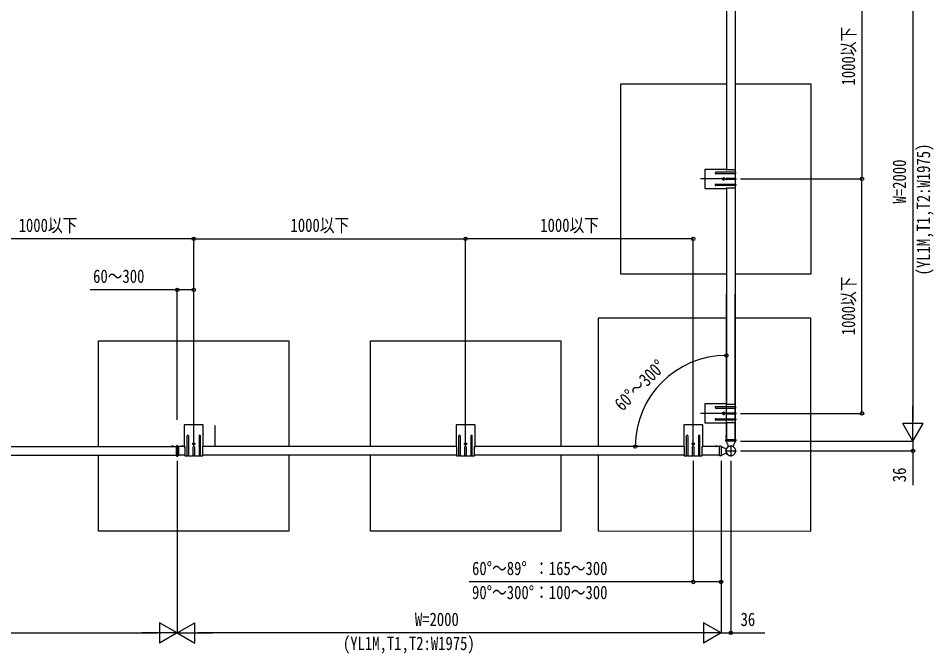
# Model space of a CAD drawing. Units: millimetres, scale not verified. Extents: x -6308 to 6308, y -4455 to 4455.
# Drawn here: x -2553 to 814, y 691 to 3028 of the extents above; entities that cross this region are included whole.
import ezdxf
from ezdxf.enums import TextEntityAlignment as Align

# ---------------------------------------------------------------- set-up
doc = ezdxf.new("R2010")
doc.units = ezdxf.units.MM
doc.header["$LTSCALE"] = 20
for name, color, linetype in [('0-3_YKK_11', 7, 'Continuous'), ('0-4_YKK_12', 2, 'Continuous'), ('0-5_YKK_A1', 4, 'Continuous'), ('0-6_YKK_D', 6, 'Continuous')]:
    doc.layers.add(name, color=color, linetype=linetype)
doc.styles.add('ＭＳ ゴシック', font='')
doc.styles.get('ＭＳ ゴシック').set_extended_font_data('MS Gothic')

msp = doc.modelspace()

# ---------------------------------------------------------------- linework, layer by layer
at = {"layer": '0-3_YKK_11'}
msp.add_line((-1828.51, 1453.1), (-1828.51, 1531.1), dxfattribs=at)
at = {"layer": '0-4_YKK_12'}
for p, q in [((51.93, 2437.6), (-43.07, 2437.6)), ((51.93, 1575.2), (-43.07, 1575.2)), ((-1907.57, 1453.1), (-1907.57, 1548.1)), ((-907.57, 1453.1), (-907.57, 1548.1)), ((-70.17, 1453.1), (-70.17, 1548.1)), ((-1968.07, 1458.3), (-1968.07, 1415.9)), ((67.93, 1457.8), (67.93, 1416.4)), ((47.42, 1437.1), (88.44, 1437.1))]:
    msp.add_line(p, q, dxfattribs=at)
at = {"layer": '0-5_YKK_A1'}
for p, q in [((51.93, 3379.5), (51.93, 2470.6)), ((83.93, 3379.5), (83.93, 2470.6)), ((-28.07, 2471.1), (-28.07, 2404.1)), ((49.93, 2472.6), (-26.57, 2472.6)), ((85.43, 2462.1), (12.43, 2462.1)), ((49.93, 2472.6), (51.93, 2470.6)), ((55.47, 2470.6), (51.93, 2470.6)), ((74.47, 2470.6), (56.39, 2470.6)), ((85.43, 2470.6), (75.39, 2470.6)), ((85.43, 2462.1), (85.43, 2470.6)), ((86.43, 2458.1), (86.43, 2461.1)), ((12.43, 2457.1), (85.43, 2457.1)), ((41.52, 2438.85), (41.52, 2439.68)), ((41.93, 2431.35), (41.93, 2443.85)), ((42.35, 2436.36), (42.35, 2435.53)), ((53.23, 2440.1), (85.43, 2440.1)), ((85.43, 2435.1), (53.23, 2435.1)), ((85.43, 2440.1), (85.43, 2457.1)), ((85.43, 2418.1), (85.43, 2435.1)), ((86.43, 2439.1), (86.43, 2436.1)), ((-26.57, 2402.6), (49.93, 2402.6)), ((12.43, 2418.1), (85.43, 2418.1)), ((85.43, 2413.1), (12.43, 2413.1)), ((51.93, 2404.6), (49.93, 2402.6)), ((51.93, 2404.6), (51.93, 1608.2)), ((51.93, 2404.6), (55.47, 2404.6)), ((56.39, 2404.6), (74.47, 2404.6)), ((75.39, 2404.6), (85.43, 2404.6)), ((83.93, 2404.6), (83.93, 1608.2)), ((85.43, 2404.6), (85.43, 2413.1)), ((86.43, 2417.1), (86.43, 2414.1)), ((51.93, 1608.2), (51.93, 2013.43)), ((83.93, 1608.2), (83.93, 2013.43)), ((-28.07, 1608.7), (-28.07, 1541.7)), ((49.93, 1610.2), (-26.57, 1610.2)), ((85.43, 1599.7), (12.43, 1599.7)), ((12.43, 1594.7), (85.43, 1594.7)), ((49.93, 1610.2), (51.93, 1608.2)), ((55.47, 1608.2), (51.93, 1608.2)), ((51.93, 1543.2), (51.93, 1607.2)), ((74.47, 1608.2), (56.39, 1608.2)), ((85.43, 1608.2), (75.39, 1608.2)), ((83.93, 1550.7), (83.93, 1599.7)), ((85.43, 1599.7), (85.43, 1608.2)), ((85.43, 1577.7), (85.43, 1594.7)), ((86.43, 1595.7), (86.43, 1598.7)), ((12.43, 1555.7), (85.43, 1555.7)), ((85.43, 1550.7), (12.43, 1550.7)), ((41.52, 1576.44), (41.52, 1577.27)), ((41.93, 1568.95), (41.93, 1581.45)), ((42.35, 1573.95), (42.35, 1573.12)), ((53.23, 1577.7), (85.43, 1577.7)), ((85.43, 1572.7), (53.23, 1572.7)), ((85.43, 1555.7), (85.43, 1572.7)), ((85.43, 1542.2), (85.43, 1550.7)), ((86.43, 1576.7), (86.43, 1573.7)), ((86.43, 1554.7), (86.43, 1551.7)), ((-1942.57, 1531.6), (-1942.57, 1455.1)), ((-1874.07, 1533.1), (-1941.07, 1533.1)), ((-1872.57, 1455.1), (-1872.57, 1531.6)), ((-942.57, 1531.6), (-942.57, 1455.1)), ((-874.07, 1533.1), (-941.07, 1533.1)), ((-872.57, 1455.1), (-872.57, 1531.6)), ((-105.17, 1531.6), (-105.17, 1455.1)), ((-36.67, 1533.1), (-103.67, 1533.1)), ((-35.17, 1455.1), (-35.17, 1531.6)), ((-26.57, 1540.2), (49.93, 1540.2)), ((51.93, 1542.2), (49.93, 1540.2)), ((51.93, 1479.1), (51.93, 1542.2)), ((51.93, 1542.2), (51.93, 1479.1)), ((51.93, 1542.2), (55.47, 1542.2)), ((56.39, 1542.2), (74.47, 1542.2)), ((75.39, 1542.2), (85.43, 1542.2)), ((83.93, 1479.1), (83.93, 1542.2)), ((83.93, 1542.2), (83.93, 1479.1)), ((-1932.07, 1419.6), (-1932.07, 1492.6)), ((-1927.07, 1492.6), (-1927.07, 1419.6)), ((-1888.07, 1492.6), (-1888.07, 1419.6)), ((-1883.07, 1419.6), (-1883.07, 1492.6)), ((-932.07, 1419.6), (-932.07, 1492.6)), ((-927.07, 1492.6), (-927.07, 1419.6)), ((-888.07, 1492.6), (-888.07, 1419.6)), ((-883.07, 1419.6), (-883.07, 1492.6)), ((-94.67, 1419.6), (-94.67, 1492.6)), ((-89.67, 1492.6), (-89.67, 1419.6)), ((-50.67, 1492.6), (-50.67, 1419.6)), ((-45.67, 1419.6), (-45.67, 1492.6)), ((51.42, 1495.3), (51.42, 1485.9)), ((51.93, 1495.3), (51.42, 1495.3)), ((51.93, 1485.9), (51.42, 1485.9)), ((51.93, 1495.3), (51.93, 1485.9)), ((51.93, 1492.6), (51.93, 1488.6)), ((-2874.57, 1453.1), (-1972.57, 1453.1)), ((-1990.77, 1453.61), (-1981.37, 1453.61)), ((-1990.77, 1453.1), (-1990.77, 1453.61)), ((-1990.77, 1453.1), (-1981.37, 1453.1)), ((-1988.07, 1453.1), (-1984.07, 1453.1)), ((-1981.37, 1453.1), (-1981.37, 1453.61)), ((-1972.57, 1454.89), (-1972.57, 1454.09)), ((-1968.07, 1455.35), (-1972.38, 1455.09)), ((-1940.57, 1453.1), (-1963.57, 1453.1)), ((-1945.37, 1453.61), (-1954.77, 1453.61)), ((-1954.77, 1453.1), (-1954.77, 1453.61)), ((-1945.37, 1453.1), (-1954.77, 1453.1)), ((-1952.17, 1455.25), (-1951.22, 1453.31)), ((-1948.07, 1453.1), (-1952.07, 1453.1)), ((-1947.97, 1455.25), (-1948.92, 1453.31)), ((-1945.37, 1453.1), (-1945.37, 1453.61)), ((-1940.57, 1453.1), (-1942.57, 1455.1)), ((-1940.57, 1453.1), (-1940.57, 1449.56)), ((-1940.57, 1448.64), (-1940.57, 1430.56)), ((-1913.82, 1463.1), (-1901.32, 1463.1)), ((-1910.07, 1419.6), (-1910.07, 1451.8)), ((-1908.82, 1462.68), (-1909.65, 1462.68)), ((-1906.33, 1463.51), (-1905.5, 1463.51)), ((-1905.07, 1451.8), (-1905.07, 1419.6)), ((-1872.57, 1455.1), (-1874.57, 1453.1)), ((-940.57, 1453.1), (-1874.57, 1453.1)), ((-1874.57, 1449.56), (-1874.57, 1453.1)), ((-1874.57, 1430.56), (-1874.57, 1448.64)), ((-940.57, 1453.1), (-942.57, 1455.1)), ((-940.57, 1453.1), (-940.57, 1449.56)), ((-940.57, 1448.64), (-940.57, 1430.56)), ((-913.82, 1463.1), (-901.32, 1463.1)), ((-910.07, 1419.6), (-910.07, 1451.8)), ((-908.82, 1462.68), (-909.65, 1462.68)), ((-906.33, 1463.51), (-905.5, 1463.51)), ((-905.07, 1451.8), (-905.07, 1419.6)), ((-872.57, 1455.1), (-874.57, 1453.1)), ((-103.17, 1453.1), (-874.57, 1453.1)), ((-874.57, 1449.56), (-874.57, 1453.1)), ((-874.57, 1430.56), (-874.57, 1448.64)), ((-103.17, 1453.1), (-105.17, 1455.1)), ((-103.17, 1453.1), (-103.17, 1449.56)), ((-103.17, 1448.64), (-103.17, 1430.56)), ((-76.42, 1463.1), (-63.92, 1463.1)), ((-72.67, 1419.6), (-72.67, 1451.8)), ((-71.41, 1462.68), (-72.24, 1462.68)), ((-68.92, 1463.51), (-68.09, 1463.51)), ((-67.67, 1451.8), (-67.67, 1419.6)), ((-35.17, 1455.1), (-37.17, 1453.1)), ((25.93, 1453.1), (-37.17, 1453.1)), ((-37.17, 1449.56), (-37.17, 1453.1)), ((-37.17, 1430.56), (-37.17, 1448.64)), ((19.13, 1453.61), (9.73, 1453.61)), ((9.73, 1453.1), (9.73, 1453.61)), ((19.13, 1453.1), (9.73, 1453.1)), ((16.43, 1453.1), (12.43, 1453.1)), ((19.13, 1453.1), (19.13, 1453.61)), ((25.93, 1454.3), (25.93, 1455)), ((25.93, 1419.9), (25.93, 1454.3)), ((26.23, 1455.3), (31.63, 1455.35)), ((31.93, 1455.05), (31.93, 1454.35)), ((31.93, 1454.35), (31.93, 1419.85)), ((31.93, 1453.89), (51.35, 1444.83)), ((49.68, 1473.4), (49.73, 1478.8)), ((49.68, 1473.56), (49.68, 1473.1)), ((49.98, 1473.1), (49.68, 1473.1)), ((50.68, 1473.1), (49.98, 1473.1)), ((50.03, 1479.1), (50.73, 1479.1)), ((85.18, 1473.1), (50.68, 1473.1)), ((50.73, 1479.1), (85.13, 1479.1)), ((58.24, 1457.88), (51.14, 1473.1)), ((56.63, 1450.73), (57.69, 1451.87)), ((84.72, 1473.1), (77.62, 1457.88)), ((78.17, 1451.87), (79.23, 1450.73)), ((81.56, 1448.4), (81.34, 1448.22)), ((81.73, 1448.19), (81.56, 1448.4)), ((85.13, 1479.1), (85.83, 1479.1)), ((85.88, 1473.1), (85.18, 1473.1)), ((85.88, 1473.1), (86.18, 1473.1)), ((86.13, 1478.8), (86.18, 1473.4)), ((86.18, 1473.56), (86.18, 1473.1)), ((-2874.57, 1421.1), (-1972.57, 1421.1)), ((-1972.38, 1419.11), (-1968.07, 1418.85)), ((-1968.07, 1418.85), (-1968.07, 1419.85)), ((-1963.76, 1419.11), (-1968.07, 1418.85)), ((-1940.57, 1421.1), (-1963.57, 1421.1)), ((-1963.57, 1420.11), (-1963.57, 1419.31)), ((-1940.57, 1429.64), (-1940.57, 1419.6)), ((-1940.57, 1419.6), (-1932.07, 1419.6)), ((-1928.07, 1418.6), (-1931.07, 1418.6)), ((-1927.07, 1419.6), (-1910.07, 1419.6)), ((-1906.07, 1418.6), (-1909.07, 1418.6)), ((-1905.07, 1419.6), (-1888.07, 1419.6)), ((-1887.07, 1418.6), (-1884.07, 1418.6)), ((-1883.07, 1419.6), (-1874.57, 1419.6)), ((-1874.57, 1419.6), (-1874.57, 1429.64)), ((-940.57, 1421.1), (-1874.57, 1421.1)), ((-940.57, 1429.64), (-940.57, 1419.6)), ((-940.57, 1419.6), (-932.07, 1419.6)), ((-928.07, 1418.6), (-931.07, 1418.6)), ((-927.07, 1419.6), (-910.07, 1419.6)), ((-906.07, 1418.6), (-909.07, 1418.6)), ((-905.07, 1419.6), (-888.07, 1419.6)), ((-887.07, 1418.6), (-884.07, 1418.6)), ((-883.07, 1419.6), (-874.57, 1419.6)), ((-874.57, 1419.6), (-874.57, 1429.64)), ((-103.17, 1421.1), (-874.57, 1421.1)), ((-103.17, 1429.64), (-103.17, 1419.6)), ((-103.17, 1419.6), (-94.67, 1419.6)), ((-90.67, 1418.6), (-93.67, 1418.6)), ((-89.67, 1419.6), (-72.67, 1419.6)), ((-68.67, 1418.6), (-71.67, 1418.6)), ((-67.67, 1419.6), (-50.67, 1419.6)), ((-49.67, 1418.6), (-46.67, 1418.6)), ((-45.67, 1419.6), (-37.17, 1419.6)), ((-37.17, 1419.6), (-37.17, 1429.64)), ((25.93, 1421.1), (-37.17, 1421.1)), ((25.93, 1419.2), (25.93, 1419.9)), ((31.63, 1418.85), (26.23, 1418.9)), ((51.35, 1429.37), (31.93, 1420.31)), ((31.93, 1419.85), (31.93, 1419.15)), ((81.56, 1425.8), (81.34, 1425.98)), ((81.56, 1425.8), (81.75, 1426.04))]:
    msp.add_line(p, q, dxfattribs=at)
for points in [[(51.93, 2087.6), (-337.07, 2087.6), (-337.07, 2787.6), (51.93, 2787.6)], [(83.93, 2787.6), (362.93, 2787.6), (362.93, 2087.6), (83.93, 2087.6)], [(40.69, 2437.19), (39.86, 2437.19), (39.86, 2438.02), (40.69, 2438.02)], [(41.52, 2439.68), (42.35, 2439.68), (42.35, 2438.85)], [(42.35, 2435.53), (41.52, 2435.53), (41.52, 2436.36)], [(43.18, 2438.02), (44.01, 2438.02), (44.01, 2437.19), (43.18, 2437.19)], [(51.93, 1925.2), (-420.17, 1925.2), (-420.17, 1453.1)], [(-420.17, 1421.1), (-420.17, 1143.1), (362.93, 1142.1), (362.93, 1925.2), (83.93, 1925.2)], [(-2257.57, 1453.1), (-2257.57, 1842.1), (-1557.57, 1842.1), (-1557.57, 1453.1)], [(-1257.57, 1453.1), (-1257.57, 1842.1), (-557.57, 1842.1), (-557.57, 1453.1)], [(40.69, 1574.78), (39.86, 1574.78), (39.86, 1575.61), (40.69, 1575.61)], [(41.52, 1577.27), (42.35, 1577.27), (42.35, 1576.44)], [(42.35, 1573.12), (41.52, 1573.12), (41.52, 1573.95)], [(43.18, 1575.61), (44.01, 1575.61), (44.01, 1574.78), (43.18, 1574.78)], [(49.78, 1492.7), (51.72, 1491.75), (52.34, 1490.6)], [(49.78, 1488.5), (51.72, 1489.45), (52.34, 1490.6)], [(-1988.17, 1455.25), (-1987.22, 1453.31), (-1986.07, 1452.69)], [(-1983.97, 1455.25), (-1984.92, 1453.31), (-1986.07, 1452.69)], [(-1972.57, 1454.09), (-1972.57, 1420.11), (-1972.57, 1419.31)], [(-1968.07, 1454.35), (-1968.07, 1455.35), (-1963.76, 1455.09)], [(-1963.57, 1454.89), (-1963.57, 1454.09), (-1963.57, 1420.11)], [(-1909.65, 1462.68), (-1909.65, 1463.51), (-1908.82, 1463.51)], [(-1907.99, 1464.34), (-1907.99, 1465.17), (-1907.16, 1465.17), (-1907.16, 1464.34)], [(-1907.16, 1461.85), (-1907.16, 1461.02), (-1907.99, 1461.02), (-1907.99, 1461.85)], [(-1905.5, 1463.51), (-1905.5, 1462.68), (-1906.33, 1462.68)], [(-909.65, 1462.68), (-909.65, 1463.51), (-908.82, 1463.51)], [(-907.99, 1464.34), (-907.99, 1465.17), (-907.16, 1465.17), (-907.16, 1464.34)], [(-907.16, 1461.85), (-907.16, 1461.02), (-907.99, 1461.02), (-907.99, 1461.85)], [(-905.5, 1463.51), (-905.5, 1462.68), (-906.33, 1462.68)], [(-72.24, 1462.68), (-72.24, 1463.51), (-71.41, 1463.51)], [(-70.58, 1464.34), (-70.58, 1465.17), (-69.75, 1465.17), (-69.75, 1464.34)], [(-69.75, 1461.85), (-69.75, 1461.02), (-70.58, 1461.02), (-70.58, 1461.85)], [(-68.09, 1463.51), (-68.09, 1462.68), (-68.92, 1462.68)], [(12.33, 1455.25), (13.28, 1453.31), (14.43, 1452.69)], [(16.53, 1455.25), (15.58, 1453.31), (14.43, 1452.69)], [(82.54, 1447.11), (82.51, 1447.13), (81.34, 1448.22)], [(-1557.57, 1421.1), (-1557.57, 1142.1), (-2257.57, 1142.1), (-2257.57, 1421.1)], [(-557.57, 1421.1), (-557.57, 1142.1), (-1257.57, 1142.1), (-1257.57, 1421.1)], [(81.34, 1425.98), (82.51, 1427.07), (82.54, 1427.09)], [(82.55, 1447.07), (82.55, 1447.08), (82.54, 1447.1), (82.54, 1447.1), (82.54, 1447.11), (82.54, 1447.11), (82.54, 1447.11)], [(82.54, 1427.09), (82.54, 1427.09), (82.54, 1427.1), (82.54, 1427.1), (82.55, 1427.13)]]:
    msp.add_lwpolyline(points, dxfattribs=at)
for centre in [(41.93, 2437.6), (41.93, 1575.2), (-1907.57, 1463.1), (-907.57, 1463.1), (-70.17, 1463.1)]:
    msp.add_circle(centre, 4.25, dxfattribs=at)
for centre, radius, start, end in [((-26.57, 2471.1), 1.5, 90, 180), ((12.43, 2459.6), 2.5, 90, 270), ((55.93, 2470.8), 0.5, 203.57818, 336.42182), ((74.93, 2470.8), 0.5, 203.57818, 336.42182), ((85.43, 2461.1), 1, 0, 90), ((85.43, 2458.1), 1, 270, 0), ((40.69, 2438.85), 0.83, 270, 0), ((40.69, 2436.36), 0.83, 0, 90), ((43.18, 2438.85), 0.83, 180, 270), ((43.18, 2436.36), 0.83, 90, 180), ((53.23, 2437.6), 2.5, 90, 270), ((85.43, 2439.1), 1, 0, 90), ((85.43, 2436.1), 1, 270, 0), ((-26.57, 2404.1), 1.5, 180, 270), ((12.43, 2415.6), 2.5, 90, 270), ((55.93, 2404.4), 0.5, 23.57818, 156.42182), ((74.93, 2404.4), 0.5, 23.57818, 156.42182), ((85.43, 2417.1), 1, 0, 90), ((85.43, 2414.1), 1, 270, 0), ((-26.57, 1608.7), 1.5, 90, 180), ((12.43, 1597.2), 2.5, 90, 270), ((55.93, 1608.4), 0.5, 203.57818, 336.42182), ((74.93, 1608.4), 0.5, 203.57818, 336.42182), ((85.43, 1598.7), 1, 0, 90), ((85.43, 1595.7), 1, 270, 0), ((12.43, 1553.2), 2.5, 90, 270), ((40.69, 1576.44), 0.83, 270, 0), ((40.69, 1573.95), 0.83, 0, 90), ((43.18, 1576.44), 0.83, 180, 270), ((43.18, 1573.95), 0.83, 90, 180), ((53.23, 1575.2), 2.5, 90, 270), ((85.43, 1576.7), 1, 0, 90), ((85.43, 1573.7), 1, 270, 0), ((85.43, 1554.7), 1, 0, 90), ((85.43, 1551.7), 1, 270, 0), ((-1941.07, 1531.6), 1.5, 90, 180), ((-1874.07, 1531.6), 1.5, 0, 90), ((-941.07, 1531.6), 1.5, 90, 180), ((-874.07, 1531.6), 1.5, 0, 90), ((-103.67, 1531.6), 1.5, 90, 180), ((-36.67, 1531.6), 1.5, 0, 90), ((-26.57, 1541.7), 1.5, 180, 270), ((55.93, 1542), 0.5, 23.57818, 156.42182), ((74.93, 1542), 0.5, 23.57818, 156.42182), ((-1929.57, 1492.6), 2.5, 0, 180), ((-1885.57, 1492.6), 2.5, 0, 180), ((-929.57, 1492.6), 2.5, 0, 180), ((-885.57, 1492.6), 2.5, 0, 180), ((-92.17, 1492.6), 2.5, 0, 180), ((-48.17, 1492.6), 2.5, 0, 180), ((55.98, 1490.6), 6.55, 134.12696, 225.87304), ((-1986.07, 1449.05), 6.55, 44.12696, 135.87304), ((-1972.37, 1454.89), 0.2, 93.5, 180), ((-1963.77, 1454.89), 0.2, 0, 86.5), ((-1950.07, 1449.05), 6.55, 44.12696, 135.87304), ((-1940.77, 1449.1), 0.5, 293.57818, 66.42182), ((-1907.57, 1451.8), 2.5, 0, 180), ((-1908.82, 1464.34), 0.83, 270, 0), ((-1908.82, 1461.85), 0.83, 0, 90), ((-1906.33, 1464.34), 0.83, 180, 270), ((-1906.33, 1461.85), 0.83, 90, 180), ((-1874.37, 1449.1), 0.5, 113.57818, 246.42182), ((-940.77, 1449.1), 0.5, 293.57818, 66.42182), ((-907.57, 1451.8), 2.5, 0, 180), ((-908.82, 1464.34), 0.83, 270, 0), ((-908.82, 1461.85), 0.83, 0, 90), ((-906.33, 1464.34), 0.83, 180, 270), ((-906.33, 1461.85), 0.83, 90, 180), ((-874.37, 1449.1), 0.5, 113.57818, 246.42182), ((-103.37, 1449.1), 0.5, 293.57818, 66.42182), ((-70.17, 1451.8), 2.5, 0, 180), ((-71.41, 1464.34), 0.83, 270, 0), ((-71.41, 1461.85), 0.83, 0, 90), ((-68.92, 1464.34), 0.83, 180, 270), ((-68.92, 1461.85), 0.83, 90, 180), ((-36.97, 1449.1), 0.5, 113.57818, 246.42182), ((14.43, 1449.05), 6.55, 44.12696, 135.87304), ((26.23, 1455), 0.3, 90.5, 180), ((31.63, 1455.05), 0.3, 0, 90.5), ((49.69, 1452.23), 6, 245, 320.33515), ((49.98, 1473.4), 0.3, 179.5, 270), ((50.03, 1478.8), 0.3, 90, 179.5), ((67.93, 1437.1), 17.7, 129.66485, 50.33515), ((67.93, 1437.1), 17.43, 39.66485, 320.33515), ((52.8, 1455.34), 6, 324.57174, 25), ((83.06, 1455.34), 6, 155, 215.42826), ((85.83, 1478.8), 0.3, 0.5, 90), ((85.88, 1473.4), 0.3, 270, 0.5), ((-1972.37, 1419.31), 0.2, 180, 266.5), ((-1963.77, 1419.31), 0.2, 273.5, 0), ((-1940.77, 1430.1), 0.5, 293.57818, 66.42182), ((-1931.07, 1419.6), 1, 180, 270), ((-1928.07, 1419.6), 1, 270, 0), ((-1909.07, 1419.6), 1, 180, 270), ((-1906.07, 1419.6), 1, 270, 0), ((-1887.07, 1419.6), 1, 180, 270), ((-1884.07, 1419.6), 1, 270, 0), ((-1874.37, 1430.1), 0.5, 113.57818, 246.42182), ((-940.77, 1430.1), 0.5, 293.57818, 66.42182), ((-931.07, 1419.6), 1, 180, 270), ((-928.07, 1419.6), 1, 270, 0), ((-909.07, 1419.6), 1, 180, 270), ((-906.07, 1419.6), 1, 270, 0), ((-887.07, 1419.6), 1, 180, 270), ((-884.07, 1419.6), 1, 270, 0), ((-874.37, 1430.1), 0.5, 113.57818, 246.42182), ((-103.37, 1430.1), 0.5, 293.57818, 66.42182), ((-93.67, 1419.6), 1, 180, 270), ((-90.67, 1419.6), 1, 270, 0), ((-71.67, 1419.6), 1, 180, 270), ((-68.67, 1419.6), 1, 270, 0), ((-49.67, 1419.6), 1, 180, 270), ((-46.67, 1419.6), 1, 270, 0), ((-36.97, 1430.1), 0.5, 113.57818, 246.42182), ((26.23, 1419.2), 0.3, 180, 269.5), ((31.63, 1419.15), 0.3, 269.5, 0), ((49.69, 1421.97), 6, 39.66485, 115), ((67.93, 1437.1), 18, 155.93932, 204.06068), ((51.22, 1444.56), 0.3, 335.93932, 65), ((51.22, 1429.64), 0.3, 295, 24.06068), ((79.96, 1449.05), 3.23, 323.10536, 327.9839), ((79.96, 1425.15), 3.23, 32.0161, 36.89464), ((67.93, 1437.1), 17.7, 325.71084, 34.28916)]:
    msp.add_arc(centre, radius, start, end, dxfattribs=at)
at = {"layer": '0-6_YKK_D'}
for p, q in [((550.43, 3412.5), (550.43, 2437.6)), ((737.93, 3398.1), (737.93, 1548.1)), ((103.93, 2437.6), (551.43, 2437.6)), ((103.93, 2437.6), (551.43, 2437.6)), ((550.43, 1575.2), (550.43, 2437.6)), ((-1907.57, 2217.1), (-2907.57, 2217.1)), ((-1907.57, 1551.1), (-1907.57, 2218.1)), ((-1907.57, 1549.1), (-1907.57, 2218.1)), ((-1907.57, 2217.1), (-907.57, 2217.1)), ((-907.57, 1549.1), (-907.57, 2218.1)), ((-907.57, 1549.1), (-907.57, 2218.1)), ((-70.17, 2217.1), (-907.57, 2217.1)), ((-70.17, 1549.1), (-70.17, 2218.1)), ((-1968.07, 1551.1), (-1968.07, 2030.6)), ((-1907.57, 1551.1), (-1907.57, 2030.6)), ((737.93, 1473.1), (737.93, 1603)), ((103.93, 1575.2), (551.43, 1575.2)), ((737.93, 1473.1), (700.43, 1538.05)), ((775.43, 1538.05), (700.43, 1538.05)), ((737.93, 1473.1), (775.43, 1538.05)), ((103.93, 1473.1), (738.93, 1473.1)), ((103.93, 1473.1), (738.93, 1473.1)), ((103.93, 1437.1), (738.93, 1437.1)), ((-1968.07, 1401.1), (-1968.07, 766.65)), ((-1968.07, 1401.1), (-1968.07, 766.65)), ((-70.17, 1401.1), (-70.17, 954.15)), ((31.93, 1401.1), (31.93, 766.65)), ((31.93, 1401.1), (31.93, 766.65)), ((31.93, 1401.1), (31.93, 954.15)), ((67.93, 1401.1), (67.93, 766.65)), ((-1968.07, 767.65), (-2033.02, 805.15)), ((-2033.02, 805.15), (-2033.02, 730.15)), ((-1968.07, 767.65), (-1903.12, 805.15)), ((-1903.12, 730.15), (-1903.12, 805.15)), ((31.93, 767.65), (-33.02, 805.15)), ((-33.02, 805.15), (-33.02, 730.15)), ((-3893.07, 767.65), (-2043.07, 767.65)), ((-1968.07, 767.65), (-2097.97, 767.65)), ((-1968.07, 767.65), (-2033.02, 730.15)), ((-1968.07, 767.65), (-1903.12, 730.15)), ((-1968.07, 767.65), (-1838.17, 767.65)), ((-43.07, 767.65), (-1893.07, 767.65)), ((31.93, 767.65), (-97.97, 767.65)), ((31.93, 767.65), (-33.02, 730.15))]:
    msp.add_line(p, q, dxfattribs=at)
for points in [[(-1907.57, 2029.6), (-1968.07, 2029.6), (-2288.17, 2029.6)], [(737.93, 1473.1), (737.93, 1437.1), (737.93, 1311.4)], [(31.93, 955.15), (-70.17, 955.15), (-894.35, 955.15)], [(31.93, 767.65), (67.93, 767.65), (193.63, 767.65)]]:
    msp.add_lwpolyline(points, dxfattribs=at)
for centre in [(550.43, 2437.6), (550.43, 2437.6), (-1907.57, 2217.1), (-1907.57, 2217.1), (-907.57, 2217.1), (-907.57, 2217.1), (-70.17, 2217.1), (-1968.07, 2029.6), (-1907.57, 2029.6), (51.93, 1788.23), (550.43, 1575.2), (-283.2, 1453.1), (737.93, 1437.1), (-70.17, 955.15), (31.93, 955.15), (67.93, 767.65)]:
    msp.add_circle(centre, 6.38, dxfattribs=at)
msp.add_arc((51.93, 1453.1), 335.13, 90, 180, dxfattribs=at)

# ---------------------------------------------------------------- texts
at = {"layer": '0-6_YKK_D', "style": 'ＭＳ ゴシック', "width": 0.8}
for s, rotation, p in [('1000以下', 90, (539.93, 2781.05)), ('(YL1M,T1,T2:W1975)', 90, (815.93, 2082.5)), ('W=2000', 90, (727.43, 2347.1)), ('1000以下', 90, (539.93, 1862.4)), ('60°～300°', 45, (-319.75, 1570.22)), ('36', 90, (727.43, 1321.9))]:
    msp.add_text(s, height=49.49, rotation=rotation, dxfattribs=at).set_placement(p, align=Align.BOTTOM_LEFT)
for s, p in [('1000以下', (-2551.57, 2227.6)), ('1000以下', (-1551.57, 2227.6)), ('1000以下', (-632.87, 2227.6)), ('60～300', (-2277.67, 2040.1)), ('60°～89° ：165～300', (-883.85, 965.65)), ('90°～300°：100～300', (-883.85, 877.15)), ('W=2000', (-1094.07, 778.15)), ('36', (103.93, 778.15)), ('(YL1M,T1,T2:W1975)', (-1358.67, 689.65))]:
    msp.add_text(s, height=49.49, dxfattribs=at).set_placement(p, align=Align.BOTTOM_LEFT)

doc.saveas('drawing.dxf')
